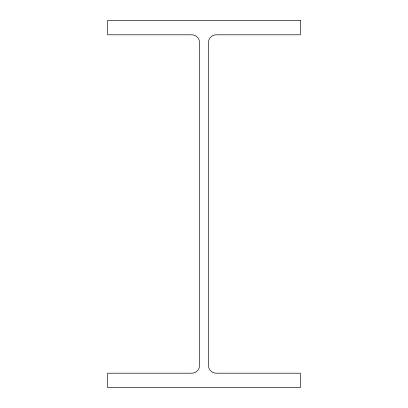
<?xml version="1.0" encoding="UTF-8"?>
<svg xmlns="http://www.w3.org/2000/svg" width="408" height="408" viewBox="0 0 408 408"><rect width="100%" height="100%" fill="white"/><g stroke="black" fill="none" stroke-linecap="round" stroke-linejoin="round"><path stroke-width="0.61" d="M300.41 20.4L107.59 20.4L107.59 34.802L191.964 34.802A7.502 7.502 0 0 1 199.461 42.299L199.461 365.701A7.502 7.502 0 0 1 191.964 373.198L107.59 373.198L107.59 387.6L300.41 387.6L300.41 373.198L216.036 373.198A7.502 7.502 0 0 1 208.539 365.701L208.539 42.299A7.502 7.502 0 0 1 216.036 34.802L300.41 34.802L300.41 20.4"/></g></svg>
